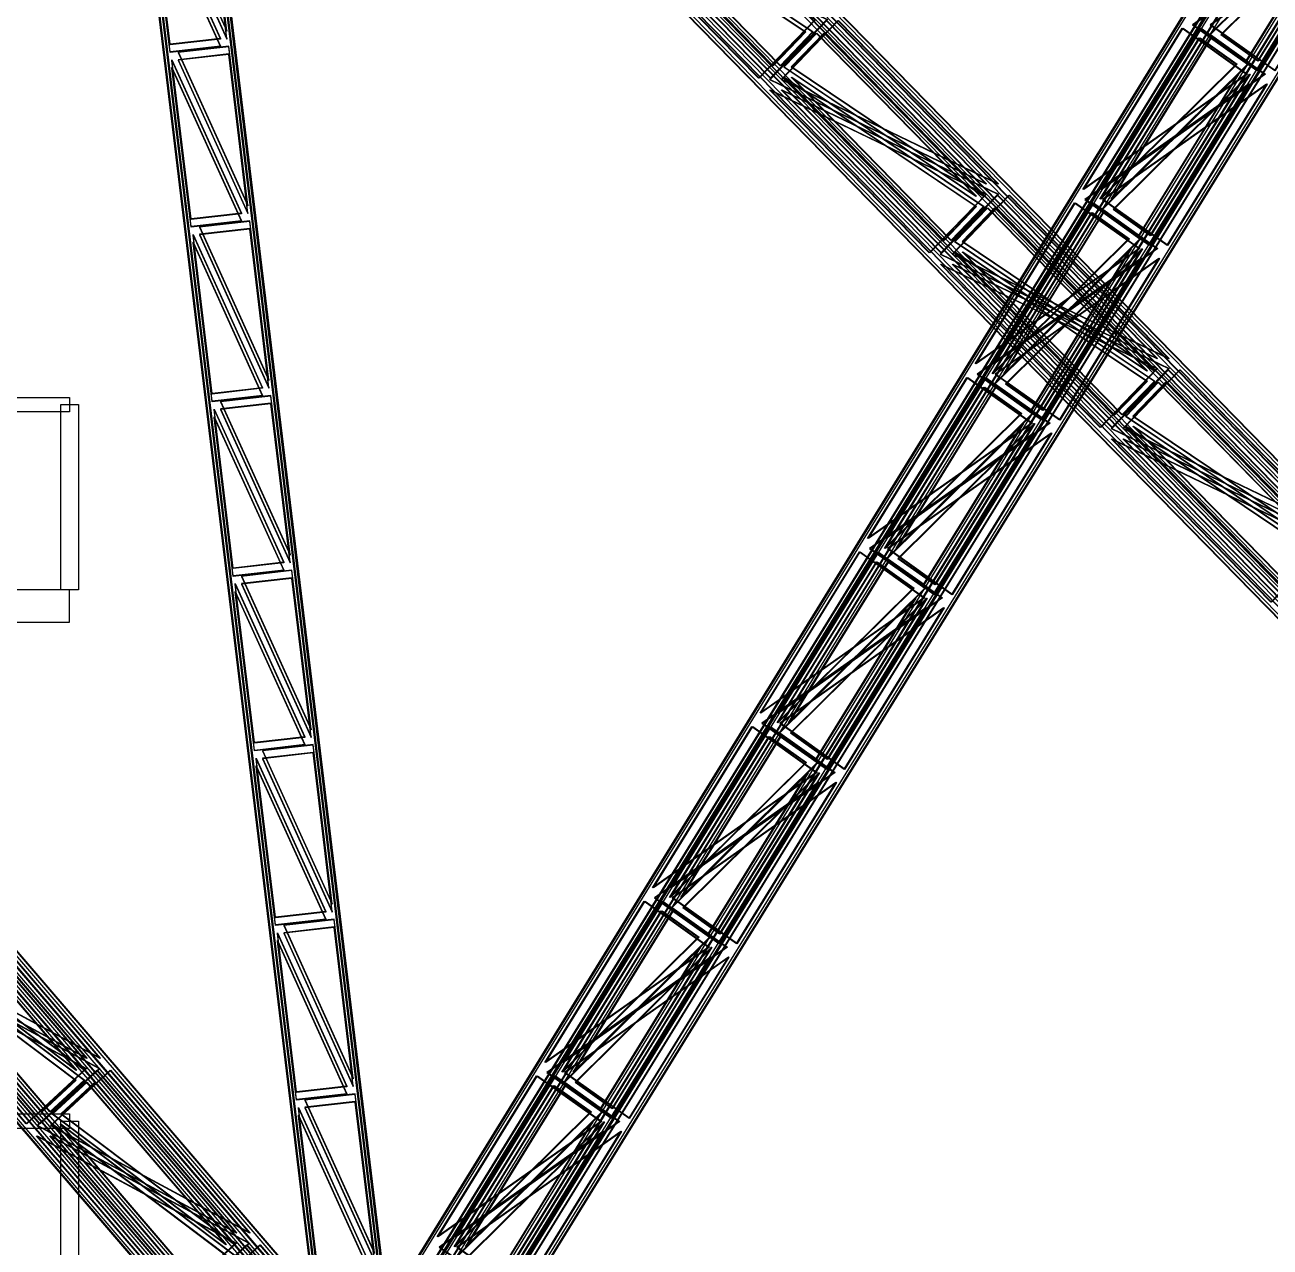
# Model space of a CAD drawing. Header units: millimetres. Extents: x -48000 to 1060615, y -2000 to 333000.
# Drawn here: x 9022 to 16748, y 54235 to 61819 of the extents above; entities that cross this region are included whole.
import ezdxf

# ---------------------------------------------------------------- set-up
doc = ezdxf.new("R2010")
doc.units = ezdxf.units.MM
doc.layers.add('D-STR-CORE', color=7, linetype='Continuous', lineweight=25)
doc.layers.add('D-STR-STRC', color=7, linetype='Continuous', lineweight=25)

msp = doc.modelspace()

# ---------------------------------------------------------------- linework, layer by layer
at = {"layer": 'D-STR-CORE'}
for points in [[(4700, 59507.5), (9300, 59507.5), (9300, 59417.5), (4700, 59417.5)], [(9245, 58312.5), (9245, 59462.5), (9355, 59462.5), (9355, 58312.5)], [(4700, 58112.5), (9300, 58112.5), (9300, 58312.5), (4700, 58312.5)], [(4700, 55061.67), (9300, 55061.67), (9300, 54971.67), (4700, 54971.67)], [(9245, 53866.67), (9245, 55016.67), (9355, 55016.67), (9355, 53866.67)]]:
    msp.add_lwpolyline(points, close=True, dxfattribs=at)
at = {"layer": 'D-STR-STRC'}
for points in [[(11337.89, 53212.9), (10877.96, 52787.1), (-273.32, 65787.1), (186.61, 66212.9)], [(11342.22, 53212.9), (10882.29, 52787.1), (-268.99, 65787.1), (190.94, 66212.9)], [(11420.27, 53212.9), (10960.34, 52787.1), (-190.94, 65787.1), (268.99, 66212.9)], [(11424.6, 53212.9), (10964.68, 52787.1), (-186.61, 65787.1), (273.32, 66212.9)], [(22483.04, 53227.16), (22045.41, 52772.84), (9324.41, 65772.84), (9762.05, 66227.16)], [(22486.88, 53227.16), (22049.24, 52772.84), (9328.25, 65772.84), (9765.88, 66227.16)], [(22555.88, 53227.16), (22118.25, 52772.84), (9397.25, 65772.84), (9834.89, 66227.16)], [(22559.71, 53227.16), (22122.08, 52772.84), (9401.08, 65772.84), (9838.72, 66227.16)], [(11273.74, 53139.71), (10971.91, 52860.29), (-179.37, 65860.29), (122.46, 66139.71)], [(11278.08, 53139.71), (10976.25, 52860.29), (-175.03, 65860.29), (126.8, 66139.71)], [(11326.31, 53139.71), (11024.48, 52860.29), (-126.8, 65860.29), (175.03, 66139.71)], [(11330.65, 53139.71), (11028.82, 52860.29), (-122.46, 65860.29), (179.37, 66139.71)], [(22421, 53149.08), (22133.8, 52850.92), (9412.81, 65850.92), (9700.01, 66149.08)], [(22424.84, 53149.08), (22137.64, 52850.92), (9416.64, 65850.92), (9703.84, 66149.08)], [(22467.48, 53149.08), (22180.29, 52850.92), (9459.29, 65850.92), (9746.49, 66149.08)], [(22471.32, 53149.08), (22184.12, 52850.92), (9463.12, 65850.92), (9750.32, 66149.08)], [(10844.46, 53176.63), (11341.35, 52823.37), (19353.2, 65823.37), (18856.31, 66176.63)], [(10850.3, 53176.63), (11347.19, 52823.37), (19359.04, 65823.37), (18862.15, 66176.63)], [(10955.37, 53176.63), (11452.26, 52823.37), (19464.11, 65823.37), (18967.22, 66176.63)], [(10961.21, 53176.63), (11458.1, 52823.37), (19469.95, 65823.37), (18973.06, 66176.63)], [(10949.93, 53115.91), (11276.02, 52884.09), (19287.87, 65884.09), (18961.78, 66115.91)], [(10955.77, 53115.91), (11281.85, 52884.09), (19293.7, 65884.09), (18967.62, 66115.91)], [(11020.71, 53115.91), (11346.79, 52884.09), (19358.64, 65884.09), (19032.56, 66115.91)], [(11026.55, 53115.91), (11352.63, 52884.09), (19364.48, 65884.09), (19038.4, 66115.91)], [(11369.78, 53050.75), (10932.78, 53000.89), (9363.07, 66000.89), (9800.07, 66050.75)], [(11369.78, 53050.75), (10932.78, 53000.89), (9363.07, 66000.89), (9800.07, 66050.75)], [(11369.78, 53047), (10932.78, 52997.14), (9363.07, 65997.14), (9800.07, 66047)], [(11369.78, 53047), (10932.78, 52997.14), (9363.07, 65997.14), (9800.07, 66047)], [(11369.78, 53002.86), (10932.78, 52953), (9363.07, 65953), (9800.07, 66002.86)], [(11369.78, 53002.86), (10932.78, 52953), (9363.07, 65953), (9800.07, 66002.86)], [(11369.78, 52999.11), (10932.78, 52949.25), (9363.07, 65949.25), (9800.07, 65999.11)], [(11369.78, 52999.11), (10932.78, 52949.25), (9363.07, 65949.25), (9800.07, 65999.11)], [(10275.13, 61782.88), (10155.97, 62769.67), (9843.12, 62733.98)], [(10275.13, 61782.88), (10155.97, 62769.67), (9843.12, 62733.98)], [(10275.13, 61779.12), (10155.97, 62765.91), (9843.12, 62730.22)], [(10275.13, 61779.12), (10155.97, 62765.91), (9843.12, 62730.22)], [(10235.68, 61734.34), (9922.83, 61698.64), (9803.67, 62685.43)], [(10235.68, 61734.34), (9922.83, 61698.64), (9803.67, 62685.43)], [(10235.68, 61730.58), (9922.83, 61694.89), (9803.67, 62681.68)], [(10235.68, 61730.58), (9922.83, 61694.89), (9803.67, 62681.68)], [(10275.13, 61734.99), (10155.97, 62721.78), (9843.12, 62686.09)], [(10275.13, 61734.99), (10155.97, 62721.78), (9843.12, 62686.09)], [(10275.13, 61731.23), (10155.97, 62718.03), (9843.12, 62682.33)], [(10275.13, 61731.23), (10155.97, 62718.03), (9843.12, 62682.33)], [(10235.68, 61686.45), (9922.83, 61650.75), (9803.67, 62637.54)], [(10235.68, 61686.45), (9922.83, 61650.75), (9803.67, 62637.54)], [(10235.68, 61682.69), (9922.83, 61647), (9803.67, 62633.79)], [(10235.68, 61682.69), (9922.83, 61647), (9803.67, 62633.79)], [(13863.26, 61774.77), (13661.54, 61565.36), (12670.38, 62578.26)], [(13867.1, 61774.77), (13665.37, 61565.36), (12674.21, 62578.26)], [(13909.74, 61774.77), (13708.02, 61565.36), (12716.86, 62578.26)], [(13913.58, 61774.77), (13711.86, 61565.36), (12720.69, 62578.26)], [(16371.29, 61758.59), (16600.33, 61595.77), (17216.59, 62595.71)], [(16377.13, 61758.59), (16606.16, 61595.77), (17222.43, 62595.71)], [(16442.07, 61758.59), (16671.1, 61595.77), (17287.37, 62595.71)], [(16447.91, 61758.59), (16676.94, 61595.77), (17293.2, 62595.71)], [(16265.82, 61819.31), (16665.66, 61535.05), (17281.93, 62535)], [(16271.66, 61819.31), (16671.5, 61535.05), (17287.76, 62535)], [(16376.73, 61819.31), (16776.57, 61535.05), (17392.84, 62535)], [(16382.57, 61819.31), (16782.41, 61535.05), (17398.67, 62535)], [(13925.3, 61852.86), (13573.14, 61487.27), (12581.98, 62500.17)], [(13929.14, 61852.86), (13576.98, 61487.27), (12585.81, 62500.17)], [(13998.14, 61852.86), (13645.98, 61487.27), (12654.82, 62500.17)], [(14001.97, 61852.86), (13649.82, 61487.27), (12658.65, 62500.17)], [(14985.14, 60833.16), (13993.98, 61846.06), (13641.82, 61480.48)], [(14988.98, 60833.16), (13997.81, 61846.06), (13645.65, 61480.48)], [(15057.98, 60833.16), (14066.82, 61846.06), (13714.66, 61480.48)], [(15061.81, 60833.16), (14070.65, 61846.06), (13718.49, 61480.48)], [(14923.1, 60755.08), (13931.94, 61767.98), (13730.22, 61558.56)], [(14926.93, 60755.08), (13935.77, 61767.98), (13734.05, 61558.56)], [(14969.58, 60755.08), (13978.42, 61767.98), (13776.7, 61558.56)], [(14973.42, 60755.08), (13982.26, 61767.98), (13780.53, 61558.56)], [(15586.35, 60798.34), (16202.62, 61798.28), (16602.46, 61514.03)], [(15592.19, 60798.34), (16208.45, 61798.28), (16608.3, 61514.03)], [(15691.82, 60737.62), (16308.09, 61737.57), (16537.12, 61574.74)], [(15697.26, 60798.34), (16313.53, 61798.28), (16713.37, 61514.03)], [(15697.66, 60737.62), (16313.92, 61737.57), (16542.96, 61574.74)], [(15703.1, 60798.34), (16319.37, 61798.28), (16719.21, 61514.03)], [(15762.6, 60737.62), (16378.87, 61737.57), (16607.9, 61574.74)], [(15768.44, 60737.62), (16384.7, 61737.57), (16613.74, 61574.74)], [(10405.93, 60699.55), (10286.78, 61686.34), (9973.93, 61650.64)], [(10405.93, 60699.55), (10286.78, 61686.34), (9973.93, 61650.64)], [(10405.93, 60695.79), (10286.78, 61682.58), (9973.93, 61646.89)], [(10405.93, 60695.79), (10286.78, 61682.58), (9973.93, 61646.89)], [(10366.49, 60651), (10053.63, 60615.31), (9934.48, 61602.1)], [(10366.49, 60651), (10053.63, 60615.31), (9934.48, 61602.1)], [(10366.49, 60647.25), (10053.63, 60611.55), (9934.48, 61598.34)], [(10366.49, 60647.25), (10053.63, 60611.55), (9934.48, 61598.34)], [(10405.93, 60651.66), (10286.78, 61638.45), (9973.93, 61602.75)], [(10405.93, 60651.66), (10286.78, 61638.45), (9973.93, 61602.75)], [(10405.93, 60647.9), (10286.78, 61634.69), (9973.93, 61599)], [(10405.93, 60647.9), (10286.78, 61634.69), (9973.93, 61599)], [(10366.49, 60603.11), (10053.63, 60567.42), (9934.48, 61554.21)], [(10366.49, 60603.11), (10053.63, 60567.42), (9934.48, 61554.21)], [(10366.49, 60599.36), (10053.63, 60563.66), (9934.48, 61550.45)], [(10366.49, 60599.36), (10053.63, 60563.66), (9934.48, 61550.45)], [(15703.64, 60675.26), (15932.67, 60512.43), (16548.93, 61512.38)], [(15709.47, 60675.26), (15938.51, 60512.43), (16554.77, 61512.38)], [(15774.41, 60675.26), (16003.45, 60512.43), (16619.71, 61512.38)], [(15780.25, 60675.26), (16009.29, 60512.43), (16625.55, 61512.38)], [(14923.34, 60691.44), (14721.62, 60482.02), (13730.46, 61494.92)], [(14927.18, 60691.44), (14725.46, 60482.02), (13734.29, 61494.92)], [(14969.83, 60691.44), (14768.1, 60482.02), (13776.94, 61494.92)], [(14973.66, 60691.44), (14771.94, 60482.02), (13780.78, 61494.92)], [(15598.17, 60735.97), (15998.01, 60451.72), (16614.27, 61451.66)], [(15604, 60735.97), (16003.85, 60451.72), (16620.11, 61451.66)], [(15709.08, 60735.97), (16108.92, 60451.72), (16725.18, 61451.66)], [(15714.91, 60735.97), (16114.76, 60451.72), (16731.02, 61451.66)], [(14985.38, 60769.52), (14633.23, 60403.94), (13642.06, 61416.84)], [(14989.22, 60769.52), (14637.06, 60403.94), (13645.9, 61416.84)], [(15058.22, 60769.52), (14706.06, 60403.94), (13714.9, 61416.84)], [(15062.06, 60769.52), (14709.9, 60403.94), (13718.74, 61416.84)], [(16045.22, 59749.83), (15054.06, 60762.73), (14701.9, 60397.14)], [(16049.06, 59749.83), (15057.9, 60762.73), (14705.74, 60397.14)], [(16118.06, 59749.83), (15126.9, 60762.73), (14774.74, 60397.14)], [(16121.9, 59749.83), (15130.73, 60762.73), (14778.58, 60397.14)], [(15983.18, 59671.74), (14992.02, 60684.64), (14790.3, 60475.23)], [(15987.02, 59671.74), (14995.86, 60684.64), (14794.13, 60475.23)], [(16029.67, 59671.74), (15038.5, 60684.64), (14836.78, 60475.23)], [(16033.5, 59671.74), (15042.34, 60684.64), (14840.62, 60475.23)], [(14918.7, 59715), (15534.96, 60714.95), (15934.81, 60430.69)], [(14924.54, 59715), (15540.8, 60714.95), (15940.64, 60430.69)], [(15024.17, 59654.29), (15640.43, 60654.23), (15869.47, 60491.41)], [(15029.61, 59715), (15645.87, 60714.95), (16045.72, 60430.69)], [(15030.01, 59654.29), (15646.27, 60654.23), (15875.31, 60491.41)], [(15035.45, 59715), (15651.71, 60714.95), (16051.55, 60430.69)], [(15094.95, 59654.29), (15711.21, 60654.23), (15940.25, 60491.41)], [(15100.79, 59654.29), (15717.05, 60654.23), (15946.08, 60491.41)], [(10536.74, 59616.21), (10417.59, 60603), (10104.74, 60567.31)], [(10536.74, 59616.21), (10417.59, 60603), (10104.74, 60567.31)], [(10536.74, 59612.46), (10417.59, 60599.25), (10104.74, 60563.55)], [(10536.74, 59612.46), (10417.59, 60599.25), (10104.74, 60563.55)], [(10497.3, 59567.67), (10184.44, 59531.97), (10065.29, 60518.77)], [(10497.3, 59567.67), (10184.44, 59531.97), (10065.29, 60518.77)], [(10497.3, 59563.91), (10184.44, 59528.22), (10065.29, 60515.01)], [(10497.3, 59563.91), (10184.44, 59528.22), (10065.29, 60515.01)], [(10536.74, 59568.32), (10417.59, 60555.11), (10104.74, 60519.42)], [(10536.74, 59568.32), (10417.59, 60555.11), (10104.74, 60519.42)], [(10536.74, 59564.57), (10417.59, 60551.36), (10104.74, 60515.66)], [(10536.74, 59564.57), (10417.59, 60551.36), (10104.74, 60515.66)], [(10497.3, 59519.78), (10184.44, 59484.09), (10065.29, 60470.88)], [(10497.3, 59519.78), (10184.44, 59484.09), (10065.29, 60470.88)], [(10497.3, 59516.02), (10184.44, 59480.33), (10065.29, 60467.12)], [(10497.3, 59516.02), (10184.44, 59480.33), (10065.29, 60467.12)], [(15035.98, 59591.93), (15265.02, 59429.1), (15881.28, 60429.04)], [(15041.82, 59591.93), (15270.85, 59429.1), (15887.12, 60429.04)], [(15106.76, 59591.93), (15335.8, 59429.1), (15952.06, 60429.04)], [(15112.6, 59591.93), (15341.63, 59429.1), (15957.9, 60429.04)], [(15983.43, 59608.1), (15781.71, 59398.69), (14790.54, 60411.59)], [(15987.26, 59608.1), (15785.54, 59398.69), (14794.38, 60411.59)], [(16029.91, 59608.1), (15828.19, 59398.69), (14837.03, 60411.59)], [(16033.74, 59608.1), (15832.02, 59398.69), (14840.86, 60411.59)], [(14930.51, 59652.64), (15330.35, 59368.38), (15946.62, 60368.33)], [(14936.35, 59652.64), (15336.19, 59368.38), (15952.45, 60368.33)], [(15041.42, 59652.64), (15441.27, 59368.38), (16057.53, 60368.33)], [(15047.26, 59652.64), (15447.1, 59368.38), (16063.37, 60368.33)], [(16045.47, 59686.19), (15693.31, 59320.6), (14702.15, 60333.5)], [(16049.3, 59686.19), (15697.14, 59320.6), (14705.98, 60333.5)], [(16118.31, 59686.19), (15766.15, 59320.6), (14774.99, 60333.5)], [(16122.14, 59686.19), (15769.98, 59320.6), (14778.82, 60333.5)], [(17105.31, 58666.5), (16114.15, 59679.4), (15761.99, 59313.81)], [(17109.14, 58666.5), (16117.98, 59679.4), (15765.82, 59313.81)], [(17178.15, 58666.5), (16186.98, 59679.4), (15834.83, 59313.81)], [(17181.98, 58666.5), (16190.82, 59679.4), (15838.66, 59313.81)], [(14251.05, 58631.67), (14867.31, 59631.62), (15267.15, 59347.36)], [(14256.88, 58631.67), (14873.15, 59631.62), (15272.99, 59347.36)], [(14356.52, 58570.96), (14972.78, 59570.9), (15201.81, 59408.07)], [(14361.96, 58631.67), (14978.22, 59631.62), (15378.06, 59347.36)], [(14362.35, 58570.96), (14978.62, 59570.9), (15207.65, 59408.07)], [(14367.79, 58631.67), (14984.06, 59631.62), (15383.9, 59347.36)], [(14427.29, 58570.96), (15043.56, 59570.9), (15272.59, 59408.07)], [(14433.13, 58570.96), (15049.39, 59570.9), (15278.43, 59408.07)], [(17043.27, 58588.41), (16052.1, 59601.31), (15850.38, 59391.9)], [(17047.1, 58588.41), (16055.94, 59601.31), (15854.22, 59391.9)], [(17089.75, 58588.41), (16098.59, 59601.31), (15896.87, 59391.9)], [(17093.58, 58588.41), (16102.42, 59601.31), (15900.7, 59391.9)], [(10667.55, 58532.88), (10548.4, 59519.67), (10235.55, 59483.98)], [(10667.55, 58532.88), (10548.4, 59519.67), (10235.55, 59483.98)], [(10667.55, 58529.12), (10548.4, 59515.91), (10235.55, 59480.22)], [(10667.55, 58529.12), (10548.4, 59515.91), (10235.55, 59480.22)], [(10628.11, 58484.34), (10315.25, 58448.64), (10196.1, 59435.43)], [(10628.11, 58484.34), (10315.25, 58448.64), (10196.1, 59435.43)], [(10628.11, 58480.58), (10315.25, 58444.89), (10196.1, 59431.68)], [(10628.11, 58480.58), (10315.25, 58444.89), (10196.1, 59431.68)], [(10667.55, 58484.99), (10548.4, 59471.78), (10235.55, 59436.09)], [(10667.55, 58484.99), (10548.4, 59471.78), (10235.55, 59436.09)], [(10667.55, 58481.23), (10548.4, 59468.03), (10235.55, 59432.33)], [(10667.55, 58481.23), (10548.4, 59468.03), (10235.55, 59432.33)], [(10628.11, 58436.45), (10315.25, 58400.75), (10196.1, 59387.54)], [(10628.11, 58436.45), (10315.25, 58400.75), (10196.1, 59387.54)], [(10628.11, 58432.69), (10315.25, 58397), (10196.1, 59383.79)], [(10628.11, 58432.69), (10315.25, 58397), (10196.1, 59383.79)], [(14368.33, 58508.59), (14597.36, 58345.77), (15213.63, 59345.71)], [(14374.16, 58508.59), (14603.2, 58345.77), (15219.46, 59345.71)], [(14439.11, 58508.59), (14668.14, 58345.77), (15284.4, 59345.71)], [(14444.94, 58508.59), (14673.98, 58345.77), (15290.24, 59345.71)], [(14262.86, 58569.31), (14662.7, 58285.05), (15278.96, 59285)], [(14268.69, 58569.31), (14668.54, 58285.05), (15284.8, 59285)], [(14373.77, 58569.31), (14773.61, 58285.05), (15389.87, 59285)], [(14379.61, 58569.31), (14779.45, 58285.05), (15395.71, 59285)], [(17043.51, 58524.77), (16841.79, 58315.36), (15850.63, 59328.26)], [(17047.34, 58524.77), (16845.62, 58315.36), (15854.46, 59328.26)], [(17089.99, 58524.77), (16888.27, 58315.36), (15897.11, 59328.26)], [(17093.83, 58524.77), (16892.1, 58315.36), (15900.94, 59328.26)], [(17105.55, 58602.86), (16753.39, 58237.27), (15762.23, 59250.17)], [(17109.38, 58602.86), (16757.23, 58237.27), (15766.06, 59250.17)], [(17178.39, 58602.86), (16826.23, 58237.27), (15835.07, 59250.17)], [(17182.22, 58602.86), (16830.06, 58237.27), (15838.9, 59250.17)], [(13583.39, 57548.34), (14199.65, 58548.28), (14599.5, 58264.03)], [(13589.23, 57548.34), (14205.49, 58548.28), (14605.33, 58264.03)], [(13688.86, 57487.62), (14305.12, 58487.57), (14534.16, 58324.74)], [(13694.3, 57548.34), (14310.57, 58548.28), (14710.41, 58264.03)], [(13694.7, 57487.62), (14310.96, 58487.57), (14540, 58324.74)], [(13700.14, 57548.34), (14316.4, 58548.28), (14716.25, 58264.03)], [(13759.64, 57487.62), (14375.9, 58487.57), (14604.94, 58324.74)], [(13765.48, 57487.62), (14381.74, 58487.57), (14610.78, 58324.74)], [(10798.36, 57449.55), (10679.21, 58436.34), (10366.36, 58400.64)], [(10798.36, 57449.55), (10679.21, 58436.34), (10366.36, 58400.64)], [(10798.36, 57445.79), (10679.21, 58432.58), (10366.36, 58396.89)], [(10798.36, 57445.79), (10679.21, 58432.58), (10366.36, 58396.89)], [(10758.92, 57401), (10446.06, 57365.31), (10326.91, 58352.1)], [(10758.92, 57401), (10446.06, 57365.31), (10326.91, 58352.1)], [(10758.92, 57397.25), (10446.06, 57361.55), (10326.91, 58348.34)], [(10758.92, 57397.25), (10446.06, 57361.55), (10326.91, 58348.34)], [(10798.36, 57401.66), (10679.21, 58388.45), (10366.36, 58352.75)], [(10798.36, 57401.66), (10679.21, 58388.45), (10366.36, 58352.75)], [(10798.36, 57397.9), (10679.21, 58384.69), (10366.36, 58349)], [(10798.36, 57397.9), (10679.21, 58384.69), (10366.36, 58349)], [(10758.92, 57353.11), (10446.06, 57317.42), (10326.91, 58304.21)], [(10758.92, 57353.11), (10446.06, 57317.42), (10326.91, 58304.21)], [(10758.92, 57349.36), (10446.06, 57313.66), (10326.91, 58300.45)], [(10758.92, 57349.36), (10446.06, 57313.66), (10326.91, 58300.45)], [(13700.67, 57425.26), (13929.71, 57262.43), (14545.97, 58262.38)], [(13706.51, 57425.26), (13935.55, 57262.43), (14551.81, 58262.38)], [(13771.45, 57425.26), (14000.49, 57262.43), (14616.75, 58262.38)], [(13777.29, 57425.26), (14006.32, 57262.43), (14622.59, 58262.38)], [(13595.2, 57485.97), (13995.05, 57201.72), (14611.31, 58201.66)], [(13601.04, 57485.97), (14000.88, 57201.72), (14617.15, 58201.66)], [(13706.11, 57485.97), (14105.96, 57201.72), (14722.22, 58201.66)], [(13711.95, 57485.97), (14111.79, 57201.72), (14728.06, 58201.66)], [(12915.74, 56465), (13532, 57464.95), (13931.84, 57180.69)], [(12921.57, 56465), (13537.84, 57464.95), (13937.68, 57180.69)], [(13021.21, 56404.29), (13637.47, 57404.23), (13866.51, 57241.41)], [(13026.65, 56465), (13642.91, 57464.95), (14042.75, 57180.69)], [(13027.04, 56404.29), (13643.31, 57404.23), (13872.34, 57241.41)], [(13032.49, 56465), (13648.75, 57464.95), (14048.59, 57180.69)], [(13091.99, 56404.29), (13708.25, 57404.23), (13937.28, 57241.41)], [(13097.82, 56404.29), (13714.09, 57404.23), (13943.12, 57241.41)], [(10929.17, 56366.21), (10810.02, 57353), (10497.17, 57317.31)], [(10929.17, 56366.21), (10810.02, 57353), (10497.17, 57317.31)], [(10929.17, 56362.46), (10810.02, 57349.25), (10497.17, 57313.55)], [(10929.17, 56362.46), (10810.02, 57349.25), (10497.17, 57313.55)], [(10889.73, 56317.67), (10576.87, 56281.97), (10457.72, 57268.77)], [(10889.73, 56317.67), (10576.87, 56281.97), (10457.72, 57268.77)], [(10889.73, 56313.91), (10576.87, 56278.22), (10457.72, 57265.01)], [(10889.73, 56313.91), (10576.87, 56278.22), (10457.72, 57265.01)], [(10929.17, 56318.32), (10810.02, 57305.11), (10497.17, 57269.42)], [(10929.17, 56318.32), (10810.02, 57305.11), (10497.17, 57269.42)], [(10929.17, 56314.57), (10810.02, 57301.36), (10497.17, 57265.66)], [(10929.17, 56314.57), (10810.02, 57301.36), (10497.17, 57265.66)], [(10889.73, 56269.78), (10576.87, 56234.09), (10457.72, 57220.88)], [(10889.73, 56269.78), (10576.87, 56234.09), (10457.72, 57220.88)], [(10889.73, 56266.02), (10576.87, 56230.33), (10457.72, 57217.12)], [(10889.73, 56266.02), (10576.87, 56230.33), (10457.72, 57217.12)], [(13033.02, 56341.93), (13262.05, 56179.1), (13878.32, 57179.04)], [(13038.86, 56341.93), (13267.89, 56179.1), (13884.15, 57179.04)], [(13103.8, 56341.93), (13332.83, 56179.1), (13949.1, 57179.04)], [(13109.63, 56341.93), (13338.67, 56179.1), (13954.93, 57179.04)], [(12927.55, 56402.64), (13327.39, 56118.38), (13943.65, 57118.33)], [(12933.39, 56402.64), (13333.23, 56118.38), (13949.49, 57118.33)], [(13038.46, 56402.64), (13438.3, 56118.38), (14054.57, 57118.33)], [(13044.3, 56402.64), (13444.14, 56118.38), (14060.4, 57118.33)], [(9404.16, 55407.08), (8538.93, 56415.75), (8168.83, 56073.12)], [(9408.5, 55407.08), (8543.27, 56415.75), (8173.17, 56073.12)], [(9486.55, 55407.08), (8621.31, 56415.75), (8251.21, 56073.12)], [(9490.88, 55407.08), (8625.65, 56415.75), (8255.55, 56073.12)], [(9340.02, 55333.89), (8474.79, 56342.57), (8262.79, 56146.31)], [(9344.35, 55333.89), (8479.12, 56342.57), (8267.12, 56146.31)], [(9392.59, 55333.89), (8527.36, 56342.57), (8315.36, 56146.31)], [(9396.93, 55333.89), (8531.69, 56342.57), (8319.7, 56146.31)], [(12248.08, 55381.67), (12864.35, 56381.62), (13264.19, 56097.36)], [(12253.92, 55381.67), (12870.18, 56381.62), (13270.03, 56097.36)], [(12353.55, 55320.96), (12969.82, 56320.9), (13198.85, 56158.07)], [(12358.99, 55381.67), (12975.26, 56381.62), (13375.1, 56097.36)], [(12359.39, 55320.96), (12975.65, 56320.9), (13204.69, 56158.07)], [(12364.83, 55381.67), (12981.09, 56381.62), (13380.94, 56097.36)], [(12424.33, 55320.96), (13040.59, 56320.9), (13269.63, 56158.07)], [(12430.17, 55320.96), (13046.43, 56320.9), (13275.47, 56158.07)], [(11059.98, 55282.88), (10940.83, 56269.67), (10627.98, 56233.98)], [(11059.98, 55282.88), (10940.83, 56269.67), (10627.98, 56233.98)], [(11059.98, 55279.12), (10940.83, 56265.91), (10627.98, 56230.22)], [(11059.98, 55279.12), (10940.83, 56265.91), (10627.98, 56230.22)], [(11020.54, 55234.34), (10707.68, 55198.64), (10588.53, 56185.43)], [(11020.54, 55234.34), (10707.68, 55198.64), (10588.53, 56185.43)], [(11020.54, 55230.58), (10707.68, 55194.89), (10588.53, 56181.68)], [(11020.54, 55230.58), (10707.68, 55194.89), (10588.53, 56181.68)], [(11059.98, 55234.99), (10940.83, 56221.78), (10627.98, 56186.09)], [(11059.98, 55234.99), (10940.83, 56221.78), (10627.98, 56186.09)], [(11059.98, 55231.23), (10940.83, 56218.03), (10627.98, 56182.33)], [(11059.98, 55231.23), (10940.83, 56218.03), (10627.98, 56182.33)], [(11020.54, 55186.45), (10707.68, 55150.75), (10588.53, 56137.54)], [(11020.54, 55186.45), (10707.68, 55150.75), (10588.53, 56137.54)], [(11020.54, 55182.69), (10707.68, 55147), (10588.53, 56133.79)], [(11020.54, 55182.69), (10707.68, 55147), (10588.53, 56133.79)], [(12365.36, 55258.59), (12594.4, 55095.77), (13210.66, 56095.71)], [(12371.2, 55258.59), (12600.24, 55095.77), (13216.5, 56095.71)], [(12436.14, 55258.59), (12665.18, 55095.77), (13281.44, 56095.71)], [(12441.98, 55258.59), (12671.02, 55095.77), (13287.28, 56095.71)], [(9336.5, 55270.36), (9124.5, 55074.1), (8259.27, 56082.77)], [(9340.83, 55270.36), (9128.84, 55074.1), (8263.6, 56082.77)], [(9389.07, 55270.36), (9177.07, 55074.1), (8311.84, 56082.77)], [(9393.41, 55270.36), (9181.41, 55074.1), (8316.18, 56082.77)], [(12259.89, 55319.31), (12659.74, 55035.05), (13276, 56035)], [(12265.73, 55319.31), (12665.57, 55035.05), (13281.84, 56035)], [(12370.81, 55319.31), (12770.65, 55035.05), (13386.91, 56035)], [(12376.64, 55319.31), (12776.49, 55035.05), (13392.75, 56035)], [(9400.64, 55343.54), (9030.54, 55000.91), (8165.31, 56009.59)], [(9404.98, 55343.54), (9034.88, 55000.91), (8169.65, 56009.59)], [(9483.03, 55343.54), (9112.93, 55000.91), (8247.69, 56009.59)], [(9487.36, 55343.54), (9117.26, 55000.91), (8252.03, 56009.59)], [(10333.44, 54323.74), (9468.2, 55332.42), (9098.11, 54989.79)], [(10337.77, 54323.74), (9472.54, 55332.42), (9102.44, 54989.79)], [(10415.82, 54323.74), (9550.59, 55332.42), (9180.49, 54989.79)], [(10420.16, 54323.74), (9554.92, 55332.42), (9184.82, 54989.79)], [(10269.29, 54250.56), (9404.06, 55259.24), (9192.06, 55062.97)], [(10273.63, 54250.56), (9408.39, 55259.24), (9196.4, 55062.97)], [(10321.86, 54250.56), (9456.63, 55259.24), (9244.63, 55062.97)], [(10326.2, 54250.56), (9460.97, 55259.24), (9248.97, 55062.97)], [(11580.43, 54298.34), (12196.69, 55298.28), (12596.53, 55014.03)], [(11586.27, 54298.34), (12202.53, 55298.28), (12602.37, 55014.03)], [(11691.34, 54298.34), (12307.6, 55298.28), (12707.45, 55014.03)], [(11697.18, 54298.34), (12313.44, 55298.28), (12713.28, 55014.03)], [(11190.79, 54199.55), (11071.64, 55186.34), (10758.79, 55150.64)], [(11190.79, 54199.55), (11071.64, 55186.34), (10758.79, 55150.64)], [(11190.79, 54195.79), (11071.64, 55182.58), (10758.79, 55146.89)], [(11190.79, 54195.79), (11071.64, 55182.58), (10758.79, 55146.89)], [(11685.9, 54237.62), (12302.16, 55237.57), (12531.2, 55074.74)], [(11691.74, 54237.62), (12308, 55237.57), (12537.03, 55074.74)], [(11756.68, 54237.62), (12372.94, 55237.57), (12601.98, 55074.74)], [(11762.51, 54237.62), (12378.78, 55237.57), (12607.81, 55074.74)], [(11151.34, 54151), (10838.49, 54115.31), (10719.34, 55102.1)], [(11151.34, 54151), (10838.49, 54115.31), (10719.34, 55102.1)], [(11151.34, 54147.25), (10838.49, 54111.55), (10719.34, 55098.34)], [(11151.34, 54147.25), (10838.49, 54111.55), (10719.34, 55098.34)], [(11190.79, 54151.66), (11071.64, 55138.45), (10758.79, 55102.75)], [(11190.79, 54151.66), (11071.64, 55138.45), (10758.79, 55102.75)], [(11190.79, 54147.9), (11071.64, 55134.69), (10758.79, 55099)], [(11190.79, 54147.9), (11071.64, 55134.69), (10758.79, 55099)], [(11151.34, 54103.11), (10838.49, 54067.42), (10719.34, 55054.21)], [(11151.34, 54103.11), (10838.49, 54067.42), (10719.34, 55054.21)], [(11151.34, 54099.36), (10838.49, 54063.66), (10719.34, 55050.45)], [(11151.34, 54099.36), (10838.49, 54063.66), (10719.34, 55050.45)], [(11697.71, 54175.26), (11926.75, 54012.43), (12543.01, 55012.38)], [(11703.55, 54175.26), (11932.58, 54012.43), (12548.85, 55012.38)], [(11768.49, 54175.26), (11997.52, 54012.43), (12613.79, 55012.38)], [(11774.33, 54175.26), (12003.36, 54012.43), (12619.63, 55012.38)], [(10265.77, 54187.03), (10053.77, 53990.76), (9188.54, 54999.44)], [(10270.11, 54187.03), (10058.11, 53990.76), (9192.88, 54999.44)], [(10318.34, 54187.03), (10106.35, 53990.76), (9241.11, 54999.44)], [(10322.68, 54187.03), (10110.68, 53990.76), (9245.45, 54999.44)], [(11592.24, 54235.97), (11992.08, 53951.72), (12608.35, 54951.66)], [(11598.08, 54235.97), (11997.92, 53951.72), (12614.18, 54951.66)], [(11703.15, 54235.97), (12102.99, 53951.72), (12719.26, 54951.66)], [(11708.99, 54235.97), (12108.83, 53951.72), (12725.09, 54951.66)], [(10329.92, 54260.21), (9959.82, 53917.58), (9094.58, 54926.26)], [(10334.25, 54260.21), (9964.15, 53917.58), (9098.92, 54926.26)], [(10412.3, 54260.21), (10042.2, 53917.58), (9176.97, 54926.26)], [(10416.64, 54260.21), (10046.54, 53917.58), (9181.3, 54926.26)], [(11216.28, 53294.54), (10397.48, 54249.09), (10027.38, 53906.46)], [(11220.62, 53294.54), (10401.81, 54249.09), (10031.71, 53906.46)], [(11298.66, 53294.54), (10479.86, 54249.09), (10109.76, 53906.46)], [(11303, 53294.54), (10484.2, 54249.09), (10114.1, 53906.46)]]:
    msp.add_lwpolyline(points, close=True, dxfattribs=at)
for points in [[(11337.89, 53212.9), (186.61, 66212.9)], [(11424.6, 53212.9), (273.32, 66212.9)], [(22469.37, 53212.96), (9748.37, 66212.96)], [(22483.04, 53227.16), (9762.05, 66227.16)], [(22546.04, 53212.96), (9825.04, 66212.96)], [(22559.71, 53227.16), (9838.72, 66227.16)], [(11273.74, 53139.71), (122.46, 66139.71)], [(11323.51, 53199.59), (172.23, 66199.59)], [(11330.65, 53139.71), (179.37, 66139.71)], [(11410.23, 53199.59), (258.95, 66199.59)], [(22407.33, 53134.88), (9686.33, 66134.88)], [(22421, 53149.08), (9700.01, 66149.08)], [(22457.64, 53134.88), (9736.65, 66134.88)], [(22471.32, 53149.08), (9750.32, 66149.08)], [(10844.46, 53176.63), (18856.31, 66176.63)], [(10859.99, 53165.59), (18871.84, 66165.59)], [(10961.21, 53176.63), (18973.06, 66176.63)], [(10976.74, 53165.59), (18988.59, 66165.59)], [(11259.37, 53126.41), (108.09, 66126.41)], [(11316.28, 53126.41), (165, 66126.41)], [(10949.93, 53115.91), (18961.78, 66115.91)], [(10965.46, 53104.87), (18977.31, 66104.87)], [(11026.55, 53115.91), (19038.4, 66115.91)], [(11042.07, 53104.87), (19053.92, 66104.87)], [(10932.78, 53000.89), (9363.07, 66000.89)], [(10932.78, 53000.89), (9363.07, 66000.89)], [(10952.64, 53003.16), (9382.93, 66003.16)], [(10952.64, 53003.16), (9382.93, 66003.16)], [(11349.92, 53048.49), (9780.2, 66048.49)], [(11349.92, 53048.49), (9780.2, 66048.49)], [(11349.92, 52996.84), (9780.2, 65996.84)], [(11349.92, 52996.84), (9780.2, 65996.84)], [(11369.78, 53050.75), (9800.07, 66050.75)], [(11369.78, 53050.75), (9800.07, 66050.75)], [(11369.78, 52999.11), (9800.07, 65999.11)], [(11369.78, 52999.11), (9800.07, 65999.11)], [(10932.78, 52949.25), (9363.07, 65949.25)], [(10932.78, 52949.25), (9363.07, 65949.25)], [(10952.64, 52951.51), (9382.93, 65951.51)], [(10952.64, 52951.51), (9382.93, 65951.51)], [(10971.91, 52860.29), (-179.37, 65860.29)], [(10986.28, 52873.59), (-165, 65873.59)], [(11028.82, 52860.29), (-122.46, 65860.29)], [(11043.19, 52873.59), (-108.09, 65873.59)], [(22133.8, 52850.92), (9412.81, 65850.92)], [(22147.48, 52865.12), (9426.48, 65865.12)], [(22184.12, 52850.92), (9463.12, 65850.92)], [(22197.8, 52865.12), (9476.8, 65865.12)], [(11260.49, 52895.13), (19272.34, 65895.13)], [(11276.02, 52884.09), (19287.87, 65884.09)], [(11325.82, 52834.41), (19337.67, 65834.41)], [(11337.1, 52895.13), (19348.95, 65895.13)], [(11341.35, 52823.37), (19353.2, 65823.37)], [(11352.63, 52884.09), (19364.48, 65884.09)], [(11442.57, 52834.41), (19454.42, 65834.41)], [(11458.1, 52823.37), (19469.95, 65823.37)], [(10877.96, 52787.1), (-273.32, 65787.1)], [(10892.33, 52800.41), (-258.95, 65800.41)], [(10964.68, 52787.1), (-186.61, 65787.1)], [(10979.05, 52800.41), (-172.23, 65800.41)], [(22045.41, 52772.84), (9324.41, 65772.84)], [(22059.08, 52787.04), (9338.09, 65787.04)], [(22122.08, 52772.84), (9401.08, 65772.84)], [(22135.76, 52787.04), (9414.76, 65787.04)]]:
    msp.add_lwpolyline(points, dxfattribs=at)

doc.saveas('drawing.dxf')
